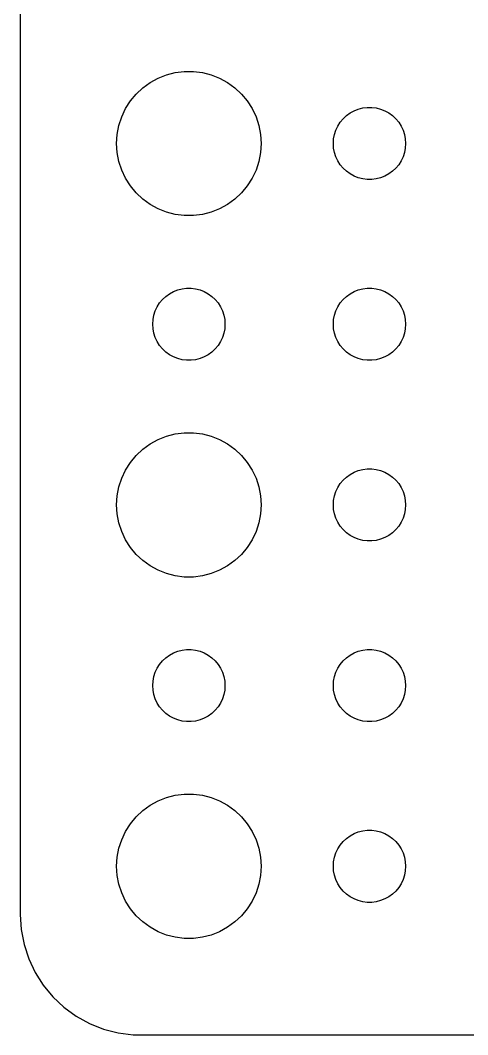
# Model space of a CAD drawing. Header units: metres. Extents: x -44.5 to 44.5, y -44.5 to 44.5.
# Drawn here: x -44.5 to -25.92, y -44.49 to -2.39 of the extents above; entities that cross this region are included whole.
import ezdxf

# ---------------------------------------------------------------- set-up
doc = ezdxf.new("R2010")
doc.units = ezdxf.units.M

msp = doc.modelspace()

# ---------------------------------------------------------------- linework, layer by layer
for p, q in [((-44.5, 39.5), (-44.5, -39.5)), ((-38.427, -4.64682), (-38.0621, -4.55313)), ((-38.0621, -4.55313), (-37.6884, -4.50591)), ((-37.6884, -4.50591), (-37.3116, -4.50591)), ((-37.3116, -4.50591), (-36.9379, -4.55313)), ((-36.9379, -4.55313), (-36.5729, -4.64682)), ((-39.4123, -5.18845), (-39.1075, -4.96701)), ((-39.1075, -4.96701), (-38.7773, -4.78551)), ((-38.7773, -4.78551), (-38.427, -4.64682)), ((-36.5729, -4.64682), (-36.2227, -4.78551)), ((-36.2227, -4.78551), (-35.8925, -4.96701)), ((-35.8925, -4.96701), (-35.5877, -5.18845)), ((-39.927, -5.73663), (-39.6869, -5.44635)), ((-39.6869, -5.44635), (-39.4123, -5.18845)), ((-35.5877, -5.18845), (-35.3131, -5.44635)), ((-35.3131, -5.44635), (-35.0729, -5.73663)), ((-40.1289, -6.05473), (-39.927, -5.73663)), ((-35.0729, -5.73663), (-34.8711, -6.05473)), ((-40.2893, -6.39561), (-40.1289, -6.05473)), ((-34.8711, -6.05473), (-34.7107, -6.39561)), ((-30.9561, -6.34422), (-30.8037, -6.23351)), ((-30.8037, -6.23351), (-30.6387, -6.14275)), ((-30.6387, -6.14275), (-30.4635, -6.07341)), ((-30.4635, -6.07341), (-30.2811, -6.02657)), ((-30.2811, -6.02657), (-30.0942, -6.00294)), ((-30.0942, -6.00294), (-29.9058, -6.00294)), ((-29.9058, -6.00294), (-29.7189, -6.02657)), ((-29.7189, -6.02657), (-29.5365, -6.07341)), ((-29.5365, -6.07341), (-29.3613, -6.14275)), ((-29.3613, -6.14275), (-29.1963, -6.23351)), ((-29.1963, -6.23351), (-29.0439, -6.34422)), ((-40.4057, -6.75392), (-40.2893, -6.39561)), ((-34.7107, -6.39561), (-34.5942, -6.75392)), ((-31.3145, -6.77736), (-31.2135, -6.61832)), ((-31.2135, -6.61832), (-31.0934, -6.47318)), ((-31.0934, -6.47318), (-30.9561, -6.34422)), ((-29.0439, -6.34422), (-28.9065, -6.47318)), ((-28.9065, -6.47318), (-28.7865, -6.61832)), ((-28.7865, -6.61832), (-28.6855, -6.77736)), ((-40.5, -7.5), (-40.4763, -7.12399)), ((-40.4763, -7.12399), (-40.4057, -6.75392)), ((-34.5942, -6.75392), (-34.5237, -7.12399)), ((-34.5237, -7.12399), (-34.5, -7.5)), ((-31.4882, -7.312), (-31.4529, -7.12695)), ((-31.4529, -7.12695), (-31.3947, -6.9478)), ((-31.3947, -6.9478), (-31.3145, -6.77736)), ((-28.6855, -6.77736), (-28.6053, -6.9478)), ((-28.6053, -6.9478), (-28.5471, -7.12695)), ((-28.5471, -7.12695), (-28.5118, -7.312)), ((-40.4763, -7.87599), (-40.5, -7.5)), ((-34.5, -7.5), (-34.5237, -7.87599)), ((-31.5, -7.5), (-31.4882, -7.312)), ((-31.4882, -7.68799), (-31.5, -7.5)), ((-28.5118, -7.312), (-28.5, -7.5)), ((-28.5, -7.5), (-28.5118, -7.68799)), ((-40.4057, -8.24606), (-40.4763, -7.87599)), ((-34.5237, -7.87599), (-34.5942, -8.24606)), ((-31.4529, -7.87303), (-31.4882, -7.68799)), ((-31.3947, -8.05219), (-31.4529, -7.87303)), ((-28.5471, -7.87303), (-28.6053, -8.05219)), ((-28.5118, -7.68799), (-28.5471, -7.87303)), ((-40.2893, -8.60437), (-40.4057, -8.24606)), ((-34.5942, -8.24606), (-34.7107, -8.60437)), ((-31.3145, -8.22263), (-31.3947, -8.05219)), ((-31.2135, -8.38167), (-31.3145, -8.22263)), ((-31.0934, -8.52681), (-31.2135, -8.38167)), ((-28.7865, -8.38167), (-28.9065, -8.52681)), ((-28.6855, -8.22263), (-28.7865, -8.38167)), ((-28.6053, -8.05219), (-28.6855, -8.22263)), ((-40.1289, -8.94525), (-40.2893, -8.60437)), ((-34.7107, -8.60437), (-34.8711, -8.94525)), ((-30.9561, -8.65576), (-31.0934, -8.52681)), ((-30.8037, -8.76648), (-30.9561, -8.65576)), ((-30.6387, -8.85724), (-30.8037, -8.76648)), ((-29.1963, -8.76648), (-29.3613, -8.85724)), ((-29.0439, -8.65576), (-29.1963, -8.76648)), ((-28.9065, -8.52681), (-29.0439, -8.65576)), ((-39.927, -9.26335), (-40.1289, -8.94525)), ((-34.8711, -8.94525), (-35.0729, -9.26335)), ((-30.4635, -8.92657), (-30.6387, -8.85724)), ((-30.2811, -8.97342), (-30.4635, -8.92657)), ((-30.0942, -8.99704), (-30.2811, -8.97342)), ((-29.9058, -8.99704), (-30.0942, -8.99704)), ((-29.7189, -8.97342), (-29.9058, -8.99704)), ((-29.5365, -8.92657), (-29.7189, -8.97342)), ((-29.3613, -8.85724), (-29.5365, -8.92657)), ((-39.6869, -9.55363), (-39.927, -9.26335)), ((-39.4123, -9.81154), (-39.6869, -9.55363)), ((-35.3131, -9.55363), (-35.5877, -9.81154)), ((-35.0729, -9.26335), (-35.3131, -9.55363)), ((-39.1075, -10.033), (-39.4123, -9.81154)), ((-38.7773, -10.2145), (-39.1075, -10.033)), ((-35.8925, -10.033), (-36.2227, -10.2145)), ((-35.5877, -9.81154), (-35.8925, -10.033)), ((-38.427, -10.3532), (-38.7773, -10.2145)), ((-38.0621, -10.4469), (-38.427, -10.3532)), ((-37.6884, -10.4941), (-38.0621, -10.4469)), ((-37.3116, -10.4941), (-37.6884, -10.4941)), ((-36.9379, -10.4469), (-37.3116, -10.4941)), ((-36.5729, -10.3532), (-36.9379, -10.4469)), ((-36.2227, -10.2145), (-36.5729, -10.3532)), ((-38.5934, -13.9732), (-38.4561, -13.8442)), ((-38.4561, -13.8442), (-38.3037, -13.7335)), ((-38.3037, -13.7335), (-38.1387, -13.6427)), ((-38.1387, -13.6427), (-37.9635, -13.5734)), ((-37.9635, -13.5734), (-37.7811, -13.5266)), ((-37.7811, -13.5266), (-37.5942, -13.5029)), ((-37.5942, -13.5029), (-37.4058, -13.5029)), ((-37.4058, -13.5029), (-37.2189, -13.5266)), ((-37.2189, -13.5266), (-37.0365, -13.5734)), ((-37.0365, -13.5734), (-36.8613, -13.6427)), ((-36.8613, -13.6427), (-36.6963, -13.7335)), ((-36.6963, -13.7335), (-36.5439, -13.8442)), ((-36.5439, -13.8442), (-36.4065, -13.9732)), ((-31.0934, -13.9732), (-30.9561, -13.8442)), ((-30.9561, -13.8442), (-30.8037, -13.7335)), ((-30.8037, -13.7335), (-30.6387, -13.6427)), ((-30.6387, -13.6427), (-30.4635, -13.5734)), ((-30.4635, -13.5734), (-30.2811, -13.5266)), ((-30.2811, -13.5266), (-30.0942, -13.5029)), ((-30.0942, -13.5029), (-29.9058, -13.5029)), ((-29.9058, -13.5029), (-29.7189, -13.5266)), ((-29.7189, -13.5266), (-29.5365, -13.5734)), ((-29.5365, -13.5734), (-29.3613, -13.6427)), ((-29.3613, -13.6427), (-29.1963, -13.7335)), ((-29.1963, -13.7335), (-29.0439, -13.8442)), ((-29.0439, -13.8442), (-28.9065, -13.9732)), ((-38.8947, -14.4478), (-38.8145, -14.2774)), ((-38.8145, -14.2774), (-38.7135, -14.1183)), ((-38.7135, -14.1183), (-38.5934, -13.9732)), ((-36.4065, -13.9732), (-36.2865, -14.1183)), ((-36.2865, -14.1183), (-36.1855, -14.2774)), ((-36.1855, -14.2774), (-36.1053, -14.4478)), ((-31.3947, -14.4478), (-31.3145, -14.2774)), ((-31.3145, -14.2774), (-31.2135, -14.1183)), ((-31.2135, -14.1183), (-31.0934, -13.9732)), ((-28.9065, -13.9732), (-28.7865, -14.1183)), ((-28.7865, -14.1183), (-28.6855, -14.2774)), ((-28.6855, -14.2774), (-28.6053, -14.4478)), ((-38.9882, -14.812), (-38.9529, -14.627)), ((-38.9529, -14.627), (-38.8947, -14.4478)), ((-36.1053, -14.4478), (-36.0471, -14.627)), ((-36.0471, -14.627), (-36.0118, -14.812)), ((-31.4882, -14.812), (-31.4529, -14.627)), ((-31.4529, -14.627), (-31.3947, -14.4478)), ((-28.6053, -14.4478), (-28.5471, -14.627)), ((-28.5471, -14.627), (-28.5118, -14.812)), ((-39, -15), (-38.9882, -14.812)), ((-38.9882, -15.188), (-39, -15)), ((-36.0118, -14.812), (-36, -15)), ((-36, -15), (-36.0118, -15.188)), ((-31.5, -15), (-31.4882, -14.812)), ((-31.4882, -15.188), (-31.5, -15)), ((-28.5118, -14.812), (-28.5, -15)), ((-28.5, -15), (-28.5118, -15.188)), ((-38.9529, -15.373), (-38.9882, -15.188)), ((-38.8947, -15.5522), (-38.9529, -15.373)), ((-38.8145, -15.7226), (-38.8947, -15.5522)), ((-36.1053, -15.5522), (-36.1855, -15.7226)), ((-36.0471, -15.373), (-36.1053, -15.5522)), ((-36.0118, -15.188), (-36.0471, -15.373)), ((-31.4529, -15.373), (-31.4882, -15.188)), ((-31.3947, -15.5522), (-31.4529, -15.373)), ((-31.3145, -15.7226), (-31.3947, -15.5522)), ((-28.6053, -15.5522), (-28.6855, -15.7226)), ((-28.5471, -15.373), (-28.6053, -15.5522)), ((-28.5118, -15.188), (-28.5471, -15.373)), ((-38.7135, -15.8817), (-38.8145, -15.7226)), ((-38.5934, -16.0268), (-38.7135, -15.8817)), ((-36.2865, -15.8817), (-36.4065, -16.0268)), ((-36.1855, -15.7226), (-36.2865, -15.8817)), ((-31.2135, -15.8817), (-31.3145, -15.7226)), ((-31.0934, -16.0268), (-31.2135, -15.8817)), ((-28.7865, -15.8817), (-28.9065, -16.0268)), ((-28.6855, -15.7226), (-28.7865, -15.8817)), ((-38.4561, -16.1558), (-38.5934, -16.0268)), ((-38.3037, -16.2665), (-38.4561, -16.1558)), ((-38.1387, -16.3572), (-38.3037, -16.2665)), ((-37.9635, -16.4266), (-38.1387, -16.3572)), ((-36.8613, -16.3572), (-37.0365, -16.4266)), ((-36.6963, -16.2665), (-36.8613, -16.3572)), ((-36.5439, -16.1558), (-36.6963, -16.2665)), ((-36.4065, -16.0268), (-36.5439, -16.1558)), ((-30.9561, -16.1558), (-31.0934, -16.0268)), ((-30.8037, -16.2665), (-30.9561, -16.1558)), ((-30.6387, -16.3572), (-30.8037, -16.2665)), ((-30.4635, -16.4266), (-30.6387, -16.3572)), ((-29.3613, -16.3572), (-29.5365, -16.4266)), ((-29.1963, -16.2665), (-29.3613, -16.3572)), ((-29.0439, -16.1558), (-29.1963, -16.2665)), ((-28.9065, -16.0268), (-29.0439, -16.1558)), ((-37.7811, -16.4734), (-37.9635, -16.4266)), ((-37.5942, -16.497), (-37.7811, -16.4734)), ((-37.4058, -16.497), (-37.5942, -16.497)), ((-37.2189, -16.4734), (-37.4058, -16.497)), ((-37.0365, -16.4266), (-37.2189, -16.4734)), ((-30.2811, -16.4734), (-30.4635, -16.4266)), ((-30.0942, -16.497), (-30.2811, -16.4734)), ((-29.9058, -16.497), (-30.0942, -16.497)), ((-29.7189, -16.4734), (-29.9058, -16.497)), ((-29.5365, -16.4266), (-29.7189, -16.4734)), ((-39.1075, -19.967), (-38.7773, -19.7855)), ((-38.7773, -19.7855), (-38.427, -19.6468)), ((-38.427, -19.6468), (-38.0621, -19.5531)), ((-38.0621, -19.5531), (-37.6884, -19.5059)), ((-37.6884, -19.5059), (-37.3116, -19.5059)), ((-37.3116, -19.5059), (-36.9379, -19.5531)), ((-36.9379, -19.5531), (-36.5729, -19.6468)), ((-36.5729, -19.6468), (-36.2227, -19.7855)), ((-36.2227, -19.7855), (-35.8925, -19.967)), ((-39.6869, -20.4464), (-39.4123, -20.1884)), ((-39.4123, -20.1884), (-39.1075, -19.967)), ((-35.8925, -19.967), (-35.5877, -20.1884)), ((-35.5877, -20.1884), (-35.3131, -20.4464)), ((-39.927, -20.7366), (-39.6869, -20.4464)), ((-35.3131, -20.4464), (-35.0729, -20.7366)), ((-40.1289, -21.0547), (-39.927, -20.7366)), ((-35.0729, -20.7366), (-34.8711, -21.0547)), ((-30.4635, -21.0734), (-30.2811, -21.0266)), ((-30.2811, -21.0266), (-30.0942, -21.003)), ((-30.0942, -21.003), (-29.9058, -21.003)), ((-29.9058, -21.003), (-29.7189, -21.0266)), ((-29.7189, -21.0266), (-29.5365, -21.0734)), ((-40.4057, -21.7539), (-40.2893, -21.3956)), ((-40.2893, -21.3956), (-40.1289, -21.0547)), ((-34.8711, -21.0547), (-34.7107, -21.3956)), ((-34.7107, -21.3956), (-34.5942, -21.7539)), ((-31.0934, -21.4732), (-30.9561, -21.3442)), ((-30.9561, -21.3442), (-30.8037, -21.2335)), ((-30.8037, -21.2335), (-30.6387, -21.1427)), ((-30.6387, -21.1427), (-30.4635, -21.0734)), ((-29.5365, -21.0734), (-29.3613, -21.1427)), ((-29.3613, -21.1427), (-29.1963, -21.2335)), ((-29.1963, -21.2335), (-29.0439, -21.3442)), ((-29.0439, -21.3442), (-28.9065, -21.4732)), ((-40.4763, -22.124), (-40.4057, -21.7539)), ((-34.5942, -21.7539), (-34.5237, -22.124)), ((-31.3947, -21.9478), (-31.3145, -21.7774)), ((-31.3145, -21.7774), (-31.2135, -21.6183)), ((-31.2135, -21.6183), (-31.0934, -21.4732)), ((-28.9065, -21.4732), (-28.7865, -21.6183)), ((-28.7865, -21.6183), (-28.6855, -21.7774)), ((-28.6855, -21.7774), (-28.6053, -21.9478)), ((-40.5, -22.5), (-40.4763, -22.124)), ((-34.5237, -22.124), (-34.5, -22.5)), ((-31.5, -22.5), (-31.4882, -22.312)), ((-31.4882, -22.312), (-31.4529, -22.127)), ((-31.4529, -22.127), (-31.3947, -21.9478)), ((-28.6053, -21.9478), (-28.5471, -22.127)), ((-28.5471, -22.127), (-28.5118, -22.312)), ((-28.5118, -22.312), (-28.5, -22.5)), ((-40.4763, -22.876), (-40.5, -22.5)), ((-34.5, -22.5), (-34.5237, -22.876)), ((-31.4882, -22.688), (-31.5, -22.5)), ((-31.4529, -22.873), (-31.4882, -22.688)), ((-28.5118, -22.688), (-28.5471, -22.873)), ((-28.5, -22.5), (-28.5118, -22.688)), ((-40.4057, -23.2461), (-40.4763, -22.876)), ((-34.5237, -22.876), (-34.5942, -23.2461)), ((-31.3947, -23.0522), (-31.4529, -22.873)), ((-31.3145, -23.2226), (-31.3947, -23.0522)), ((-28.6053, -23.0522), (-28.6855, -23.2226)), ((-28.5471, -22.873), (-28.6053, -23.0522)), ((-40.2893, -23.6044), (-40.4057, -23.2461)), ((-34.5942, -23.2461), (-34.7107, -23.6044)), ((-31.2135, -23.3817), (-31.3145, -23.2226)), ((-31.0934, -23.5268), (-31.2135, -23.3817)), ((-30.9561, -23.6558), (-31.0934, -23.5268)), ((-28.9065, -23.5268), (-29.0439, -23.6558)), ((-28.7865, -23.3817), (-28.9065, -23.5268)), ((-28.6855, -23.2226), (-28.7865, -23.3817)), ((-40.1289, -23.9453), (-40.2893, -23.6044)), ((-39.927, -24.2634), (-40.1289, -23.9453)), ((-34.8711, -23.9453), (-35.0729, -24.2634)), ((-34.7107, -23.6044), (-34.8711, -23.9453)), ((-30.8037, -23.7665), (-30.9561, -23.6558)), ((-30.6387, -23.8572), (-30.8037, -23.7665)), ((-30.4635, -23.9266), (-30.6387, -23.8572)), ((-30.2811, -23.9734), (-30.4635, -23.9266)), ((-30.0942, -23.997), (-30.2811, -23.9734)), ((-29.9058, -23.997), (-30.0942, -23.997)), ((-29.7189, -23.9734), (-29.9058, -23.997)), ((-29.5365, -23.9266), (-29.7189, -23.9734)), ((-29.3613, -23.8572), (-29.5365, -23.9266)), ((-29.1963, -23.7665), (-29.3613, -23.8572)), ((-29.0439, -23.6558), (-29.1963, -23.7665)), ((-39.6869, -24.5536), (-39.927, -24.2634)), ((-35.0729, -24.2634), (-35.3131, -24.5536)), ((-39.4123, -24.8115), (-39.6869, -24.5536)), ((-39.1075, -25.033), (-39.4123, -24.8115)), ((-35.5877, -24.8115), (-35.8925, -25.033)), ((-35.3131, -24.5536), (-35.5877, -24.8115)), ((-38.7773, -25.2145), (-39.1075, -25.033)), ((-38.427, -25.3532), (-38.7773, -25.2145)), ((-36.2227, -25.2145), (-36.5729, -25.3532)), ((-35.8925, -25.033), (-36.2227, -25.2145)), ((-38.0621, -25.4469), (-38.427, -25.3532)), ((-37.6884, -25.4941), (-38.0621, -25.4469)), ((-37.3116, -25.4941), (-37.6884, -25.4941)), ((-36.9379, -25.4469), (-37.3116, -25.4941)), ((-36.5729, -25.3532), (-36.9379, -25.4469)), ((-38.1387, -28.6427), (-37.9635, -28.5734)), ((-37.9635, -28.5734), (-37.7811, -28.5266)), ((-37.7811, -28.5266), (-37.5942, -28.503)), ((-37.5942, -28.503), (-37.4058, -28.503)), ((-37.4058, -28.503), (-37.2189, -28.5266)), ((-37.2189, -28.5266), (-37.0365, -28.5734)), ((-37.0365, -28.5734), (-36.8613, -28.6427)), ((-30.6387, -28.6427), (-30.4635, -28.5734)), ((-30.4635, -28.5734), (-30.2811, -28.5266)), ((-30.2811, -28.5266), (-30.0942, -28.503)), ((-30.0942, -28.503), (-29.9058, -28.503)), ((-29.9058, -28.503), (-29.7189, -28.5266)), ((-29.7189, -28.5266), (-29.5365, -28.5734)), ((-29.5365, -28.5734), (-29.3613, -28.6427)), ((-38.7135, -29.1183), (-38.5934, -28.9732)), ((-38.5934, -28.9732), (-38.4561, -28.8442)), ((-38.4561, -28.8442), (-38.3037, -28.7335)), ((-38.3037, -28.7335), (-38.1387, -28.6427)), ((-36.8613, -28.6427), (-36.6963, -28.7335)), ((-36.6963, -28.7335), (-36.5439, -28.8442)), ((-36.5439, -28.8442), (-36.4065, -28.9732)), ((-36.4065, -28.9732), (-36.2865, -29.1183)), ((-31.2135, -29.1183), (-31.0934, -28.9732)), ((-31.0934, -28.9732), (-30.9561, -28.8442)), ((-30.9561, -28.8442), (-30.8037, -28.7335)), ((-30.8037, -28.7335), (-30.6387, -28.6427)), ((-29.3613, -28.6427), (-29.1963, -28.7335)), ((-29.1963, -28.7335), (-29.0439, -28.8442)), ((-29.0439, -28.8442), (-28.9065, -28.9732)), ((-28.9065, -28.9732), (-28.7865, -29.1183)), ((-38.9529, -29.627), (-38.8947, -29.4478)), ((-38.8947, -29.4478), (-38.8145, -29.2774)), ((-38.8145, -29.2774), (-38.7135, -29.1183)), ((-36.2865, -29.1183), (-36.1855, -29.2774)), ((-36.1855, -29.2774), (-36.1053, -29.4478)), ((-36.1053, -29.4478), (-36.0471, -29.627)), ((-31.4529, -29.627), (-31.3947, -29.4478)), ((-31.3947, -29.4478), (-31.3145, -29.2774)), ((-31.3145, -29.2774), (-31.2135, -29.1183)), ((-28.7865, -29.1183), (-28.6855, -29.2774)), ((-28.6855, -29.2774), (-28.6053, -29.4478)), ((-28.6053, -29.4478), (-28.5471, -29.627)), ((-39, -30), (-38.9882, -29.812)), ((-38.9882, -29.812), (-38.9529, -29.627)), ((-36.0471, -29.627), (-36.0118, -29.812)), ((-36.0118, -29.812), (-36, -30)), ((-31.5, -30), (-31.4882, -29.812)), ((-31.4882, -29.812), (-31.4529, -29.627)), ((-28.5471, -29.627), (-28.5118, -29.812)), ((-28.5118, -29.812), (-28.5, -30)), ((-38.9882, -30.188), (-39, -30)), ((-38.9529, -30.373), (-38.9882, -30.188)), ((-36.0118, -30.188), (-36.0471, -30.373)), ((-36, -30), (-36.0118, -30.188)), ((-31.4882, -30.188), (-31.5, -30)), ((-31.4529, -30.373), (-31.4882, -30.188)), ((-28.5118, -30.188), (-28.5471, -30.373)), ((-28.5, -30), (-28.5118, -30.188)), ((-38.8947, -30.5522), (-38.9529, -30.373)), ((-38.8145, -30.7226), (-38.8947, -30.5522)), ((-38.7135, -30.8817), (-38.8145, -30.7226)), ((-36.1855, -30.7226), (-36.2865, -30.8817)), ((-36.1053, -30.5522), (-36.1855, -30.7226)), ((-36.0471, -30.373), (-36.1053, -30.5522)), ((-31.3947, -30.5522), (-31.4529, -30.373)), ((-31.3145, -30.7226), (-31.3947, -30.5522)), ((-31.2135, -30.8817), (-31.3145, -30.7226)), ((-28.6855, -30.7226), (-28.7865, -30.8817)), ((-28.6053, -30.5522), (-28.6855, -30.7226)), ((-28.5471, -30.373), (-28.6053, -30.5522)), ((-38.5934, -31.0268), (-38.7135, -30.8817)), ((-38.4561, -31.1558), (-38.5934, -31.0268)), ((-38.3037, -31.2665), (-38.4561, -31.1558)), ((-36.5439, -31.1558), (-36.6963, -31.2665)), ((-36.4065, -31.0268), (-36.5439, -31.1558)), ((-36.2865, -30.8817), (-36.4065, -31.0268)), ((-31.0934, -31.0268), (-31.2135, -30.8817)), ((-30.9561, -31.1558), (-31.0934, -31.0268)), ((-30.8037, -31.2665), (-30.9561, -31.1558)), ((-29.0439, -31.1558), (-29.1963, -31.2665)), ((-28.9065, -31.0268), (-29.0439, -31.1558)), ((-28.7865, -30.8817), (-28.9065, -31.0268)), ((-38.1387, -31.3572), (-38.3037, -31.2665)), ((-37.9635, -31.4266), (-38.1387, -31.3572)), ((-37.7811, -31.4734), (-37.9635, -31.4266)), ((-37.5942, -31.497), (-37.7811, -31.4734)), ((-37.4058, -31.497), (-37.5942, -31.497)), ((-37.2189, -31.4734), (-37.4058, -31.497)), ((-37.0365, -31.4266), (-37.2189, -31.4734)), ((-36.8613, -31.3572), (-37.0365, -31.4266)), ((-36.6963, -31.2665), (-36.8613, -31.3572)), ((-30.6387, -31.3572), (-30.8037, -31.2665)), ((-30.4635, -31.4266), (-30.6387, -31.3572)), ((-30.2811, -31.4734), (-30.4635, -31.4266)), ((-30.0942, -31.497), (-30.2811, -31.4734)), ((-29.9058, -31.497), (-30.0942, -31.497)), ((-29.7189, -31.4734), (-29.9058, -31.497)), ((-29.5365, -31.4266), (-29.7189, -31.4734)), ((-29.3613, -31.3572), (-29.5365, -31.4266)), ((-29.1963, -31.2665), (-29.3613, -31.3572)), ((-38.0621, -34.5531), (-37.6884, -34.5059)), ((-37.6884, -34.5059), (-37.3116, -34.5059)), ((-37.3116, -34.5059), (-36.9379, -34.5531)), ((-39.1075, -34.967), (-38.7773, -34.7855)), ((-38.7773, -34.7855), (-38.427, -34.6468)), ((-38.427, -34.6468), (-38.0621, -34.5531)), ((-36.9379, -34.5531), (-36.5729, -34.6468)), ((-36.5729, -34.6468), (-36.2227, -34.7855)), ((-36.2227, -34.7855), (-35.8925, -34.967)), ((-39.6869, -35.4464), (-39.4123, -35.1885)), ((-39.4123, -35.1885), (-39.1075, -34.967)), ((-35.8925, -34.967), (-35.5877, -35.1885)), ((-35.5877, -35.1885), (-35.3131, -35.4464)), ((-40.1289, -36.0547), (-39.927, -35.7366)), ((-39.927, -35.7366), (-39.6869, -35.4464)), ((-35.3131, -35.4464), (-35.0729, -35.7366)), ((-35.0729, -35.7366), (-34.8711, -36.0547)), ((-40.2893, -36.3956), (-40.1289, -36.0547)), ((-34.8711, -36.0547), (-34.7107, -36.3956)), ((-30.8037, -36.2335), (-30.6387, -36.1428)), ((-30.6387, -36.1428), (-30.4635, -36.0734)), ((-30.4635, -36.0734), (-30.2811, -36.0266)), ((-30.2811, -36.0266), (-30.0942, -36.003)), ((-30.0942, -36.003), (-29.9058, -36.003)), ((-29.9058, -36.003), (-29.7189, -36.0266)), ((-29.7189, -36.0266), (-29.5365, -36.0734)), ((-29.5365, -36.0734), (-29.3613, -36.1428)), ((-29.3613, -36.1428), (-29.1963, -36.2335)), ((-40.4057, -36.7539), (-40.2893, -36.3956)), ((-34.7107, -36.3956), (-34.5942, -36.7539)), ((-31.3145, -36.7774), (-31.2135, -36.6183)), ((-31.2135, -36.6183), (-31.0934, -36.4732)), ((-31.0934, -36.4732), (-30.9561, -36.3442)), ((-30.9561, -36.3442), (-30.8037, -36.2335)), ((-29.1963, -36.2335), (-29.0439, -36.3442)), ((-29.0439, -36.3442), (-28.9065, -36.4732)), ((-28.9065, -36.4732), (-28.7865, -36.6183)), ((-28.7865, -36.6183), (-28.6855, -36.7774)), ((-40.4763, -37.124), (-40.4057, -36.7539)), ((-34.5942, -36.7539), (-34.5237, -37.124)), ((-31.4529, -37.127), (-31.3947, -36.9478)), ((-31.3947, -36.9478), (-31.3145, -36.7774)), ((-28.6855, -36.7774), (-28.6053, -36.9478)), ((-28.6053, -36.9478), (-28.5471, -37.127)), ((-40.5, -37.5), (-40.4763, -37.124)), ((-34.5237, -37.124), (-34.5, -37.5)), ((-31.5, -37.5), (-31.4882, -37.312)), ((-31.4882, -37.312), (-31.4529, -37.127)), ((-28.5471, -37.127), (-28.5118, -37.312)), ((-28.5118, -37.312), (-28.5, -37.5)), ((-40.4763, -37.876), (-40.5, -37.5)), ((-40.4057, -38.2461), (-40.4763, -37.876)), ((-34.5237, -37.876), (-34.5942, -38.2461)), ((-34.5, -37.5), (-34.5237, -37.876)), ((-31.4882, -37.688), (-31.5, -37.5)), ((-31.4529, -37.873), (-31.4882, -37.688)), ((-31.3947, -38.0522), (-31.4529, -37.873)), ((-28.5471, -37.873), (-28.6053, -38.0522)), ((-28.5118, -37.688), (-28.5471, -37.873)), ((-28.5, -37.5), (-28.5118, -37.688)), ((-40.2893, -38.6044), (-40.4057, -38.2461)), ((-34.5942, -38.2461), (-34.7107, -38.6044)), ((-31.3145, -38.2226), (-31.3947, -38.0522)), ((-31.2135, -38.3817), (-31.3145, -38.2226)), ((-28.6855, -38.2226), (-28.7865, -38.3817)), ((-28.6053, -38.0522), (-28.6855, -38.2226)), ((-40.1289, -38.9453), (-40.2893, -38.6044)), ((-34.7107, -38.6044), (-34.8711, -38.9453)), ((-31.0934, -38.5268), (-31.2135, -38.3817)), ((-30.9561, -38.6558), (-31.0934, -38.5268)), ((-30.8037, -38.7665), (-30.9561, -38.6558)), ((-29.0439, -38.6558), (-29.1963, -38.7665)), ((-28.9065, -38.5268), (-29.0439, -38.6558)), ((-28.7865, -38.3817), (-28.9065, -38.5268)), ((-39.927, -39.2634), (-40.1289, -38.9453)), ((-34.8711, -38.9453), (-35.0729, -39.2634)), ((-30.6387, -38.8572), (-30.8037, -38.7665)), ((-30.4635, -38.9266), (-30.6387, -38.8572)), ((-30.2811, -38.9734), (-30.4635, -38.9266)), ((-30.0942, -38.997), (-30.2811, -38.9734)), ((-29.9058, -38.997), (-30.0942, -38.997)), ((-29.7189, -38.9734), (-29.9058, -38.997)), ((-29.5365, -38.9266), (-29.7189, -38.9734)), ((-29.3613, -38.8572), (-29.5365, -38.9266)), ((-29.1963, -38.7665), (-29.3613, -38.8572)), ((-44.5, -39.5), (-44.4606, -40.1267)), ((-39.6869, -39.5536), (-39.927, -39.2634)), ((-39.4123, -39.8115), (-39.6869, -39.5536)), ((-35.3131, -39.5536), (-35.5877, -39.8115)), ((-35.0729, -39.2634), (-35.3131, -39.5536)), ((-39.1075, -40.033), (-39.4123, -39.8115)), ((-35.5877, -39.8115), (-35.8925, -40.033)), ((-44.4606, -40.1267), (-44.3429, -40.7434)), ((-38.7773, -40.2145), (-39.1075, -40.033)), ((-38.427, -40.3532), (-38.7773, -40.2145)), ((-38.0621, -40.4469), (-38.427, -40.3532)), ((-36.5729, -40.3532), (-36.9379, -40.4469)), ((-36.2227, -40.2145), (-36.5729, -40.3532)), ((-35.8925, -40.033), (-36.2227, -40.2145)), ((-44.3429, -40.7434), (-44.1489, -41.3406)), ((-37.6884, -40.4941), (-38.0621, -40.4469)), ((-37.3116, -40.4941), (-37.6884, -40.4941)), ((-36.9379, -40.4469), (-37.3116, -40.4941)), ((-44.1489, -41.3406), (-43.8815, -41.9088)), ((-43.8815, -41.9088), (-43.5451, -42.4389)), ((-43.5451, -42.4389), (-43.1448, -42.9227)), ((-43.1448, -42.9227), (-42.6871, -43.3526)), ((-42.6871, -43.3526), (-42.1791, -43.7216)), ((-42.1791, -43.7216), (-41.6289, -44.0241)), ((-41.6289, -44.0241), (-41.0451, -44.2553)), ((-41.0451, -44.2553), (-40.4369, -44.4114)), ((-40.4369, -44.4114), (-39.8139, -44.4901)), ((-39.8139, -44.4901), (39.8139, -44.4901))]:
    msp.add_line(p, q)

doc.saveas('drawing.dxf')
